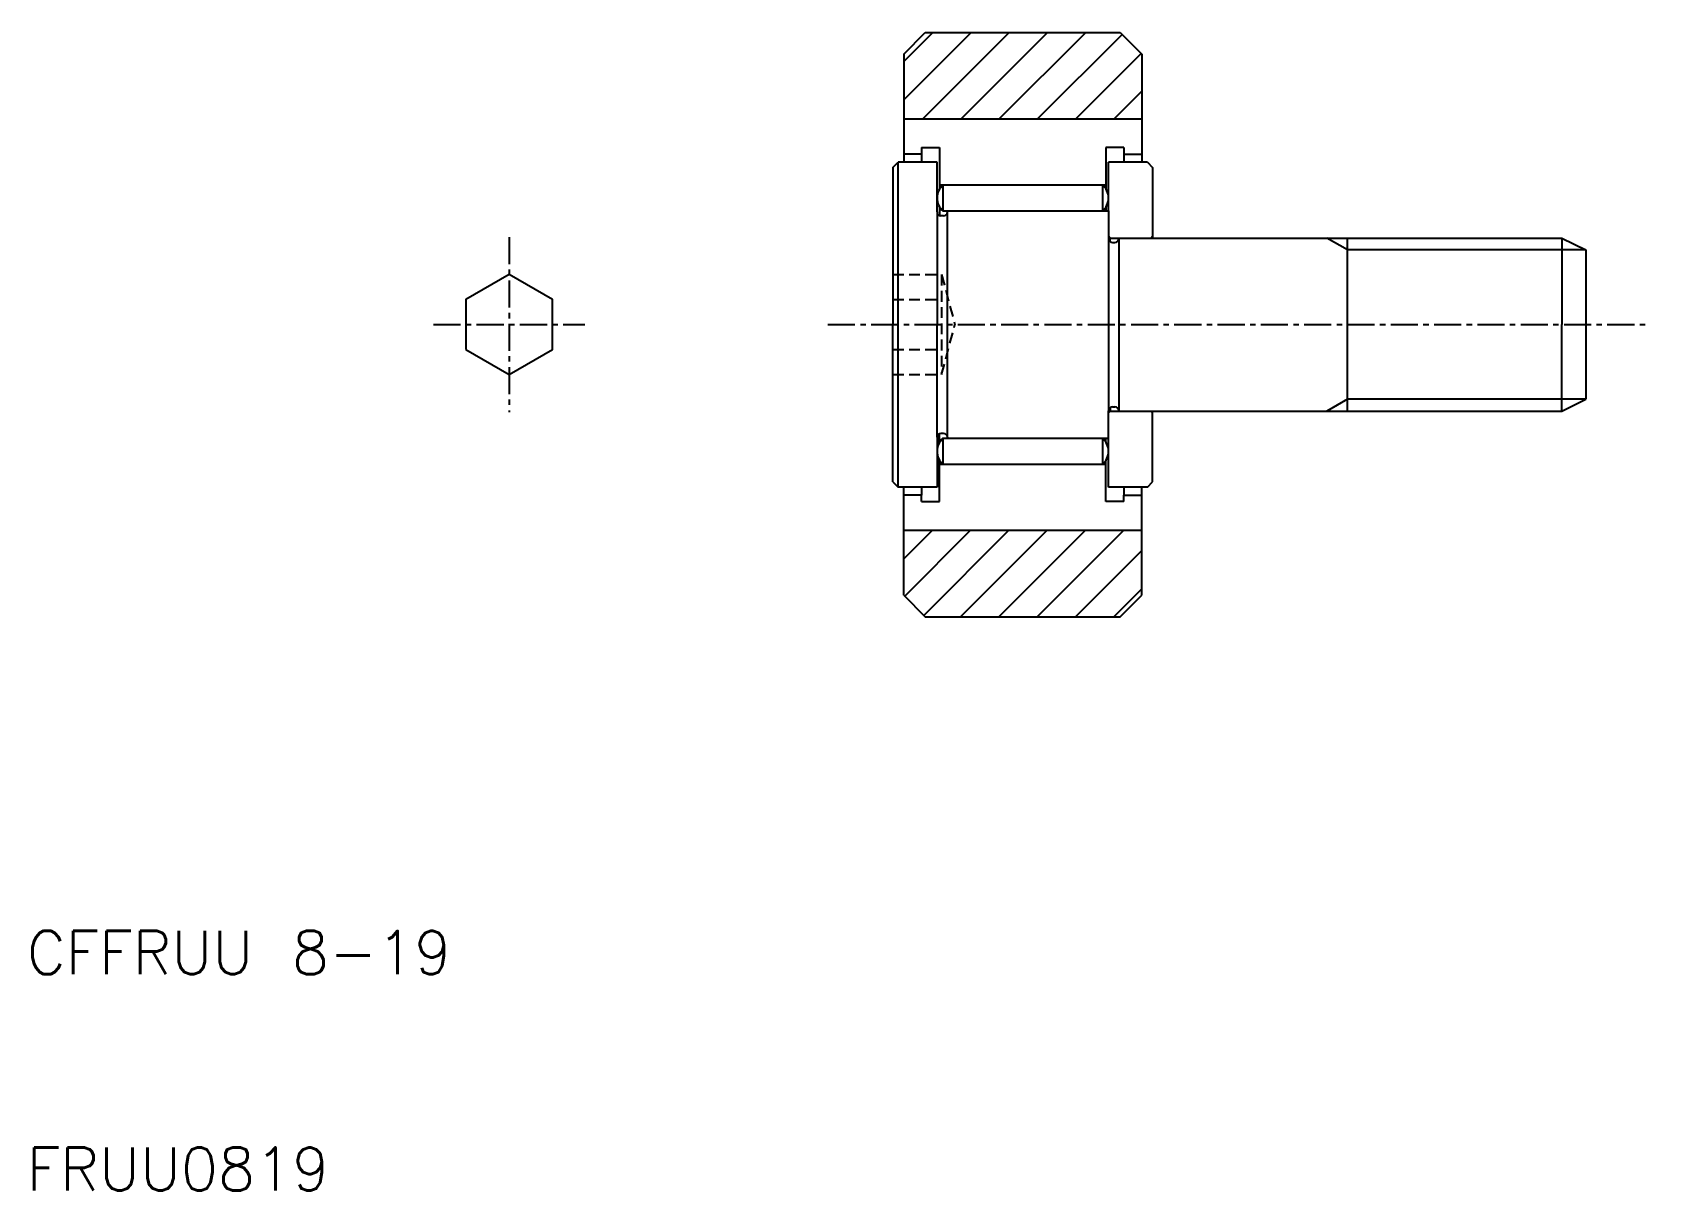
# Model space of a CAD drawing. Extents: x 10.3 to 85, y 10 to 63.5.
import ezdxf

# ---------------------------------------------------------------- set-up
doc = ezdxf.new("R2010")
doc.units = 0
doc.linetypes.add('CENTER', pattern=[2, 1.25, -0.25, 0.25, -0.25])
doc.linetypes.add('DASHED', pattern=[0.75, 0.5, -0.25])
doc.layers.get('0').update_dxf_attribs({"linetype": 'CONTINUOUS'})
doc.layers.add('CENTER', color=1, linetype='CENTER')
doc.styles.get("Standard").update_dxf_attribs({"font": 'txt.shx', "bigfont": 'bigfont.shx'})

# ---------------------------------------------------------------- blocks, each defined once
blk = doc.blocks.new('*X2')
at = {"color": 0, "linetype": 'CONTINUOUS'}
for p, q in [((307.875, 60.388), (310.987, 63.5)), ((307.875, 62.156), (309.22, 63.5)), ((308.755, 59.5), (312.755, 63.5)), ((310.523, 59.5), (314.523, 63.5)), ((312.291, 59.5), (316.291, 63.5)), ((314.058, 59.5), (317.967, 63.409)), ((315.826, 59.5), (318.851, 62.525)), ((317.594, 59.5), (318.875, 60.781)), ((307.875, 39.175), (309.201, 40.5)), ((307.922, 37.454), (310.968, 40.5)), ((308.806, 36.57), (312.736, 40.5)), ((310.504, 36.5), (314.504, 40.5)), ((312.272, 36.5), (316.272, 40.5)), ((314.039, 36.5), (318.039, 40.5)), ((315.807, 36.5), (318.875, 39.568)), ((317.575, 36.5), (318.875, 37.801))]:
    blk.add_line(p, q, dxfattribs=at)

msp = doc.modelspace()

# ---------------------------------------------------------------- linework, layer by layer
at = {"color": 7, "linetype": 'CONTINUOUS'}
for p, q in [((50.5, 62.5), (51.5, 63.5)), ((51.5, 63.5), (60.5, 63.5)), ((60.5, 63.5), (61.5, 62.5)), ((50.5, 62.5), (50.5, 57.5)), ((61.5, 62.5), (61.5, 57.5)), ((50.5, 59.5), (61.5, 59.5)), ((51.33, 57.875), (50.5, 57.875)), ((51.33, 58.175), (52.16, 58.175)), ((51.33, 58.175), (51.33, 57.875)), ((51.33, 57.875), (51.33, 57.5)), ((52.16, 58.175), (52.16, 56.45)), ((59.84, 58.175), (59.84, 56.45)), ((60.67, 58.175), (59.84, 58.175)), ((60.67, 58.175), (60.67, 57.875)), ((60.67, 57.875), (60.67, 57.5)), ((60.67, 57.875), (61.5, 57.875)), ((50, 57.26), (50.24, 57.5)), ((50, 57.26), (50, 50)), ((50.24, 42.5), (50.24, 57.5)), ((52.04, 57.5), (50.24, 57.5)), ((52.04, 55.205), (52.04, 57.5)), ((59.96, 55.25), (59.96, 57.5)), ((61.76, 57.5), (59.96, 57.5)), ((61.76, 57.5), (62, 57.26)), ((62, 57.26), (62, 54)), ((52.16, 56.45), (52.16, 56.269)), ((52.16, 56.45), (52.315, 56.45)), ((52.315, 56.45), (59.685, 56.45)), ((52.315, 56.45), (52.315, 55.25)), ((59.685, 56.45), (59.84, 56.45)), ((59.685, 56.45), (59.685, 55.25)), ((59.84, 56.45), (59.84, 56.269)), ((52.16, 55.431), (52.16, 55.035)), ((59.84, 55.431), (59.84, 55.25)), ((52.04, 55.205), (52.04, 50)), ((52.34, 55.025), (52.22, 55.025)), ((52.315, 55.25), (59.685, 55.25)), ((52.52, 55.205), (52.52, 55.25)), ((52.52, 44.795), (52.52, 55.205)), ((59.685, 55.25), (59.96, 55.25)), ((59.96, 55.25), (59.96, 53.98)), ((60.04, 54), (59.96, 54.08)), ((59.96, 53.98), (59.96, 46.02)), ((60.04, 54), (60.44, 54)), ((60.04, 53.83), (60.04, 54)), ((60.44, 54), (80.9, 54)), ((60.44, 53.98), (60.44, 54)), ((60.44, 53.98), (60.44, 46.02)), ((61.92, 54), (62, 54.08)), ((71, 46), (71, 54)), ((80.9, 54), (80.9, 50)), ((80.9, 54), (82, 53.45)), ((60.14, 53.8), (60.26, 53.8)), ((82, 53.45), (82, 46.55)), ((50, 42.74), (50, 50)), ((52.04, 44.795), (52.04, 50)), ((80.9, 46), (80.9, 50)), ((80.9, 46), (82, 46.55)), ((59.96, 46), (59.96, 46.02)), ((59.96, 44.75), (59.96, 46)), ((60.04, 46), (59.96, 45.92)), ((60.04, 46.17), (60.04, 46)), ((60.04, 46), (60.44, 46)), ((60.14, 46.2), (60.26, 46.2)), ((60.44, 46.02), (60.44, 46)), ((60.44, 46), (80.9, 46)), ((61.92, 46), (62, 45.92)), ((62, 42.74), (62, 46)), ((52.16, 44.569), (52.16, 44.965)), ((52.34, 44.975), (52.22, 44.975)), ((52.04, 44.795), (52.04, 42.5)), ((52.315, 44.75), (59.685, 44.75)), ((52.315, 44.75), (52.315, 43.55)), ((52.52, 44.795), (52.52, 44.75)), ((59.685, 44.75), (59.96, 44.75)), ((59.685, 44.75), (59.685, 43.55)), ((59.84, 44.569), (59.84, 44.75)), ((59.96, 42.5), (59.96, 44.75)), ((52.16, 43.55), (52.16, 43.731)), ((52.16, 41.825), (52.16, 43.55)), ((52.16, 43.55), (52.315, 43.55)), ((52.315, 43.55), (59.685, 43.55)), ((59.685, 43.55), (59.84, 43.55)), ((59.84, 43.55), (59.84, 43.731)), ((59.84, 41.825), (59.84, 43.55)), ((50, 42.74), (50.24, 42.5)), ((61.76, 42.5), (62, 42.74)), ((52.04, 42.5), (50.24, 42.5)), ((50.5, 37.5), (50.5, 42.5)), ((51.33, 42.125), (50.5, 42.125)), ((51.33, 42.5), (51.33, 42.125)), ((51.33, 41.825), (51.33, 42.125)), ((61.76, 42.5), (59.96, 42.5)), ((60.67, 42.5), (60.67, 42.125)), ((60.67, 42.125), (61.5, 42.125)), ((60.67, 41.825), (60.67, 42.125)), ((61.5, 37.5), (61.5, 42.5)), ((51.33, 41.825), (52.16, 41.825)), ((60.67, 41.825), (59.84, 41.825)), ((50.5, 40.5), (61.5, 40.5)), ((50.5, 37.5), (51.5, 36.5)), ((60.5, 36.5), (61.5, 37.5)), ((51.5, 36.5), (60.5, 36.5))]:
    msp.add_line(p, q, dxfattribs=at)
at = {"color": 3, "linetype": 'CONTINUOUS'}
for p, q in [((71, 53.45), (70.047, 54)), ((82, 53.45), (71, 53.45)), ((71, 46.55), (70.047, 46)), ((82, 46.55), (71, 46.55))]:
    msp.add_line(p, q, dxfattribs=at)
at = {"color": 3, "linetype": 'DASHED'}
for p, q in [((50, 52.309), (52.25, 52.309)), ((52.25, 52.309), (52.25, 47.691)), ((52.25, 52.309), (52.869, 50)), ((50, 51.155), (52.25, 51.155)), ((52.25, 47.691), (52.869, 50)), ((50, 48.845), (52.25, 48.845)), ((50, 47.691), (52.25, 47.691))]:
    msp.add_line(p, q, dxfattribs=at)
at = {"color": 7, "linetype": 'CONTINUOUS'}
msp.add_lwpolyline([(30.278, 48.845), (32.278, 47.691), (34.278, 48.845), (34.278, 51.155), (32.278, 52.309), (30.278, 51.155)], close=True, dxfattribs=at)
for centre, radius, start, end in [((52.832, 55.85), 0.792, 130.75287, 229.24713), ((59.168, 55.85), 0.792, 310.75287, 49.24713), ((52.22, 55.205), 0.18, 180, 270), ((52.34, 55.205), 0.18, 270, 0), ((60.14, 53.98), 0.18, 180, 270), ((60.26, 53.98), 0.18, 270, 0), ((60.14, 46.02), 0.18, 90, 180), ((60.26, 46.02), 0.18, 0, 90), ((52.22, 44.795), 0.18, 90, 180), ((52.34, 44.795), 0.18, 0, 90), ((52.832, 44.15), 0.792, 130.75287, 229.24713), ((59.168, 44.15), 0.792, 310.75287, 49.24713)]:
    msp.add_arc(centre, radius, start, end, dxfattribs=at)
at = {"layer": 'CENTER', "color": 1, "linetype": 'CENTER'}
for p, q in [((32.278, 54.041), (32.278, 45.959)), ((28.778, 50), (35.778, 50)), ((47, 50), (85, 50))]:
    msp.add_line(p, q, dxfattribs=at)

# ---------------------------------------------------------------- block references
at = {"color": 3, "linetype": 'CONTINUOUS'}
msp.add_blockref('*X2', (-257.375, 0), dxfattribs=at)

# ---------------------------------------------------------------- texts
at = {"color": 7, "linetype": 'CONTINUOUS'}
for s, p in [('CFFRUU 8-19', (10, 20)), ('FRUU0819', (10, 10))]:
    msp.add_text(s, height=2, dxfattribs=at).set_placement(p)

doc.saveas('drawing.dxf')
